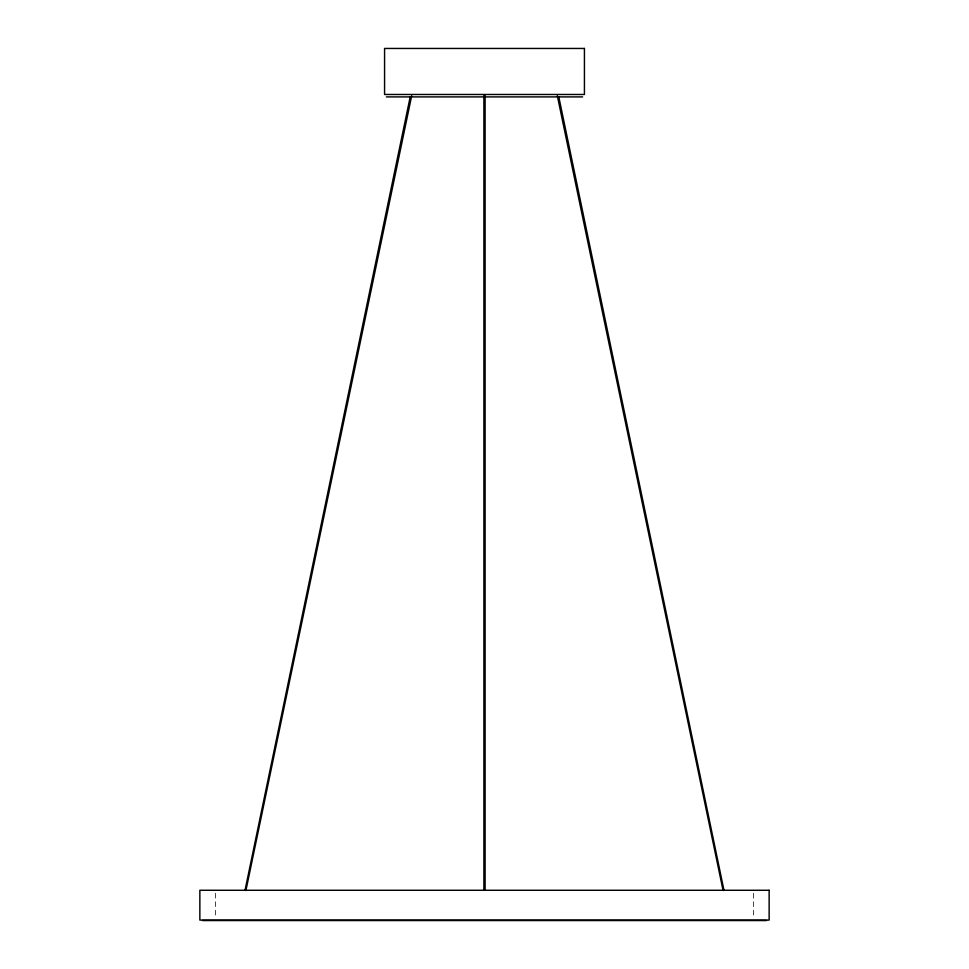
<?xml version="1.0" encoding="UTF-8"?>
<svg xmlns="http://www.w3.org/2000/svg" width="969" height="969" viewBox="0 0 969 969"><rect width="100%" height="100%" fill="white"/><g stroke="black" fill="none" stroke-linecap="round" stroke-linejoin="round"><path stroke-width="0.73" stroke-dasharray="4.84 3.63" d="M753.397 893.248L753.397 918.576M215.602 893.248L215.602 918.576"/><path stroke-width="1.45" d="M411.668 95.81L245.932 890.39L245.036 890.269L410.166 97.045M483.979 890.341L485.106 890.269L485.106 95.689M557.332 95.81L723.068 890.39L723.964 890.269L558.834 97.045M244.745 890.148L245.847 890.414M723.153 890.414L724.255 890.148M386.389 96.9L582.611 96.9M202.521 920.55L766.479 920.55M483.894 95.689L483.894 890.269M584.428 48.45L384.572 48.45L384.572 94.477L584.428 94.477L584.428 48.45M769.144 890.269L199.856 890.269L199.856 920.065L769.144 920.065L769.144 890.269"/></g></svg>
